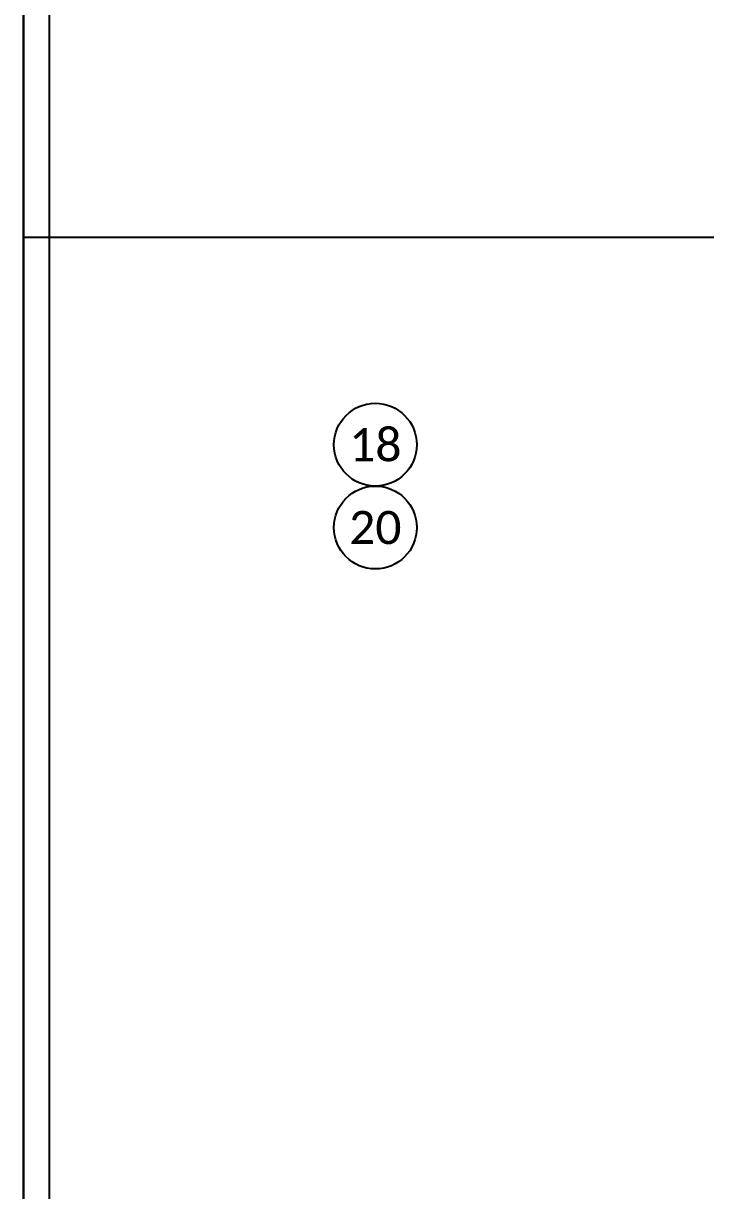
# Model space of a CAD drawing. Header units: inches. Extents: x 0 to 316, y -1 to 150.
# Drawn here: x 250 to 251.032, y 37.372 to 39.136 of the extents above; entities that cross this region are included whole.
import ezdxf
from ezdxf.enums import TextEntityAlignment as Align

# ---------------------------------------------------------------- set-up
doc = ezdxf.new("R2010")
doc.units = ezdxf.units.IN
doc.header["$MEASUREMENT"] = 0
doc.linetypes.add('HIDDEN2', pattern=[0.1875, 0.125, -0.0625])
doc.styles.add('Calibri', font='calibri.ttf')

# ---------------------------------------------------------------- blocks, each defined once
blk = doc.blocks.new('Reference Number')
at = {"color": 6, "linetype": 'Continuous'}
blk.add_circle((0, 0), 0.125, dxfattribs=at)
at = {"color": 6, "linetype": 'Continuous', "style": 'Calibri'}
blk.add_attdef('REFERENCE_#', text='', height=0.1, dxfattribs=at).set_placement((0, 0), align=Align.MIDDLE_CENTER)
blk = doc.blocks.new('Rittal TS8 FloorMount 8018814 Panel')
at = {"color": 3, "linetype": 'Continuous'}
blk.add_line((0, 66.417), (0, 0), dxfattribs=at)
at = {"color": 9, "linetype": 'Continuous'}
blk.add_line((0.1572, 0), (0.1572, 66.417), dxfattribs=at)

msp = doc.modelspace()

# ---------------------------------------------------------------- linework, layer by layer
at = {"linetype": 'Continuous'}
msp.add_line((250, 25.21001), (250, 39.81956), dxfattribs=at)
msp.add_lwpolyline([(250, 39.87675), (259.86725, 39.87675), (259.86725, 38.81235), (250, 38.81235)], close=True, dxfattribs=at)

# ---------------------------------------------------------------- block references
at = {"linetype": 'Continuous', "xscale": 0.2504457935124523, "yscale": 0.2504457935124523, "zscale": 0.2504457935124523}
msp.add_blockref('Rittal TS8 FloorMount 8018814 Panel', (250, 24.23776), dxfattribs=at)
at = {"color": 7, "linetype": 'HIDDEN2', "ltscale": 2, "xscale": 0.5008915870249045, "yscale": 0.5008915870249045, "zscale": 0.5008915870249045}
for p, values in [((250.5322, 38.49929), {'REFERENCE_#': '18'}), ((250.5322, 38.37407), {'REFERENCE_#': '20'})]:
    msp.add_blockref('Reference Number', p, dxfattribs=at).add_auto_attribs(values)

doc.saveas('drawing.dxf')
